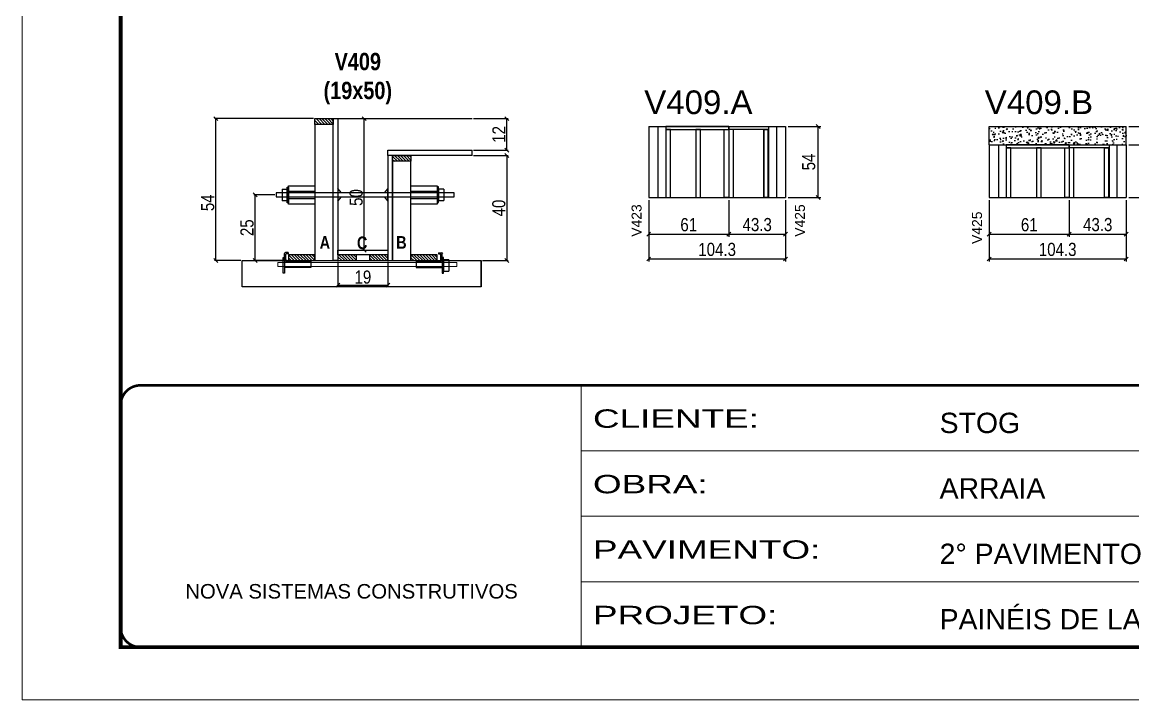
# Model space of a CAD drawing. Extents: x -3394 to 16474, y -5031 to 14397.
# Drawn here: x 5857 to 6703, y 11049 to 11565 of the extents above; entities that cross this region are included whole.
import ezdxf

# ---------------------------------------------------------------- set-up
doc = ezdxf.new("R2010")
doc.units = 0
doc.linetypes.add('CONTINUO', pattern=[0])
doc.linetypes.add('DASHED', pattern=[0.75, 0.5, -0.25])
doc.layers.get('0').update_dxf_attribs({"linetype": 'CONTINUOUS'})
doc.layers.get('Defpoints').update_dxf_attribs({"linetype": 'CONTINUOUS'})
for name, color, linetype in [('1HACHURA MADEIRAS', 1, 'CONTINUOUS'), ('barrote', 251, 'CONTINUOUS'), ('COTA', 241, 'CONTINUOUS'), ('detalhes', 4, 'CONTINUOUS'), ('NOMENCLATURA', 7, 'CONTINUOUS'), ('Painéis', 200, 'CONTINUOUS'), ('presilha', 1, 'CONTINUOUS'), ('SARR_2.2x10', 60, 'CONTINUOUS'), ('SARR_2.2x7', 40, 'CONTINUOUS'), ('SARR_3.5x7', 81, 'CONTINUOUS'), ('Tubo de PVC', 51, 'CONTINUOUS')]:
    doc.layers.add(name, color=color, linetype=linetype)
for name, color, linetype, lineweight in [('CONCRETO', 251, 'CONTINUOUS', 25), ('Folhas', 255, 'CONTINUOUS', 9), ('SARRAFO DE PRESSAO', 251, 'DASHED', 9), ('SCO-___-LAJ', 2, 'CONTINUOUS', 0)]:
    doc.layers.add(name, color=color, linetype=linetype, lineweight=lineweight)
doc.styles.add('ARIAL', font='arial.ttf')
doc.styles.add('COTA TECNICA', font='techl___.ttf', dxfattribs={"height": 10})
doc.styles.add('COTA TECNICA 2X', font='techl___.ttf', dxfattribs={"height": 10})
doc.styles.add('TECNICA', font='techb___.ttf', dxfattribs={"height": 10})
doc.styles.add('Tecnologia', font='')
doc.styles.get('Tecnologia').set_extended_font_data('Forgotten Futurist')
doc.dimstyles.new('PAINEL', dxfattribs={"dimtxt": 10, "dimasz": 3, "dimexe": 3, "dimexo": 3, "dimgap": 3, "dimtad": 1, "dimdec": 1, "dimzin": 12, "dimdsep": 46, "dimtxsty": 'COTA TECNICA', "dimblk1": 'OBLIQUE', "dimblk2": 'OBLIQUE', "dimsah": 1, "dimcen": 0.9, "dimclrd": 4, "dimclre": 4, "dimclrt": 240, "dimadec": 1, "dimazin": 3, "dimtfac": 1, "dimtdec": 1, "dimtmove": 0, "dimatfit": 3, "dimfxl": 1, "dimtolj": 1, "dimtzin": 12, "dimarcsym": 0})
doc.dimstyles.new('SECAO', dxfattribs={"dimscale": 0.333333, "dimtxt": 5, "dimasz": 9, "dimexe": 3, "dimexo": 3, "dimgap": 3, "dimtad": 1, "dimdec": 1, "dimlfac": 0.5, "dimzin": 12, "dimdsep": 46, "dimtxsty": 'COTA TECNICA 2X', "dimblk1": 'OBLIQUE', "dimblk2": 'OBLIQUE', "dimsah": 1, "dimcen": 0.9, "dimclrd": 4, "dimclre": 4, "dimclrt": 240, "dimadec": 1, "dimazin": 3, "dimtfac": 1, "dimtdec": 1, "dimtmove": 0, "dimatfit": 3, "dimfxl": 1, "dimtolj": 1, "dimtzin": 12, "dimarcsym": 0})

# ---------------------------------------------------------------- blocks, each defined once
blk = doc.blocks.new('9999999999')
at = {"color": 30, "linetype": 'CONTINUO'}
for p, q in [((98564.56, 34230.21), (98564.56, 34429.45)), ((98564.56, 34379.64), (99583.98, 34379.64)), ((98564.56, 34329.83), (99487.98, 34329.83)), ((98564.56, 34280.02), (99487.98, 34280.02))]:
    blk.add_line(p, q, dxfattribs=at)
at = {"color": 30, "linetype": 'CONTINUO', "const_width": 2}
blk.add_lwpolyline([(99583.98, 34230.21), (99583.98, 34414.45, 0.414214), (99568.98, 34429.45), (98228.98, 34429.45, 0.414214), (98213.98, 34414.45), (98213.98, 34245.21, 0.414214), (98228.98, 34230.21), (99583.98, 34230.21)], format="xyb", dxfattribs=at)
at = {"layer": 'Folhas'}
blk.add_lwpolyline([(98138.98, 34190.21), (99623.98, 34190.21), (99623.98, 35240.21), (98138.98, 35240.21)], close=True, dxfattribs=at)
at = {"layer": 'Folhas', "color": 30, "const_width": 3}
blk.add_lwpolyline([(98213.98, 34230.21), (99583.98, 34230.21), (99583.98, 35200.21), (98213.98, 35200.21)], close=True, dxfattribs=at)
at = {"color": 7, "linetype": 'Continuous', "ltscale": 5, "style": 'ARIAL'}
for s, height, p in [('STOG', 15.483, (98837.68, 34393.13)), ('ARRAIA', 15.483, (98837.68, 34343.32)), ('2° PAVIMENTO', 15.4829, (98837.68, 34293.51)), ('NOVA SISTEMAS CONSTRUTIVOS', 11.0592, (98263.19, 34267.21)), ('PAINÉIS DE LAT. VIGAS', 15.4829, (98837.68, 34243.7))]:
    blk.add_text(s, height=height, dxfattribs=at).set_placement(p)
at = {"layer": 'Folhas', "color": 7, "style": 'Tecnologia', "width": 1.5}
for s, p in [('CLIENTE:', (98573.65, 34397.17)), ('OBRA:', (98573.65, 34347.31)), ('PAVIMENTO:', (98573.65, 34297.5)), ('PROJETO:', (98573.65, 34247.69))]:
    blk.add_text(s, height=14, dxfattribs=at).set_placement(p)
blk = doc.blocks.new('_Oblique')
at = {"color": 0, "linetype": 'ByBlock', "lineweight": -2}
blk.add_line((-0.5, -0.5), (0.5, 0.5), dxfattribs=at)
blk = doc.blocks.new('*D301')
at = {"layer": 'COTA', "color": 4, "lineweight": -2, "transparency": 16777216}
for p, q in [((6097.68, 11382.58), (6097.68, 11363.91)), ((6135.68, 11382.58), (6135.68, 11363.91)), ((6097.68, 11364.91), (6135.68, 11364.91))]:
    blk.add_line(p, q, dxfattribs=at)
at = {"layer": 'Defpoints', "color": 0, "transparency": 16777216}
for p in [(6097.68, 11383.58), (6135.68, 11383.58), (6135.68, 11364.91)]:
    blk.add_point(p, dxfattribs=at)
at = {"layer": 'COTA', "color": 4, "lineweight": -2, "transparency": 16777216, "xscale": 3, "yscale": 3, "zscale": 3, "rotation": 180}
blk.add_blockref('_Oblique', (6097.68, 11364.91), dxfattribs=at)
at = {"layer": 'COTA', "color": 4, "lineweight": -2, "transparency": 16777216, "xscale": 3, "yscale": 3, "zscale": 3}
blk.add_blockref('_Oblique', (6135.68, 11364.91), dxfattribs=at)
at = {"layer": 'COTA', "color": 240, "transparency": 16777216, "insert": (6116.68, 11370.99), "char_height": 10, "attachment_point": 5, "style": 'COTA TECNICA 2X'}
blk.add_mtext('\\A1;19', dxfattribs=at)
blk = doc.blocks.new('PRESILHA METÁLICA 1')
at = {"layer": 'presilha'}
for p, q in [((0, 13), (6, 13)), ((0, 13), (0, 0)), ((6, 15.5), (7.5, 15.5)), ((6, -2.5), (6, 15.5)), ((6, 13), (6, 0)), ((7.5, 10.6), (7.5, 19.9)), ((7.5, 15.5), (7.5, -2.5)), ((12, 21), (8.6, 21)), ((9, 11.6), (9, 18.9)), ((12, 19.5), (9.6, 19.5)), ((12, 21), (12, 19.5)), ((6, 0), (0, 0)), ((37.5, 4.1), (7.5, 4.1)), ((37.5, 11), (9.6, 11)), ((37.5, 11), (37.5, 4.1)), ((7.5, -2.5), (6, -2.5))]:
    blk.add_line(p, q, dxfattribs=at)
for centre, radius, start, end in [((8.6, 19.9), 1.14, 90, 180), ((9.6, 18.9), 0.57, 90, 180), ((9.6, 11.6), 0.57, 180, 270)]:
    blk.add_arc(centre, radius, start, end, dxfattribs=at)
blk = doc.blocks.new('PRESILHA METÁLICA 2')
at = {"layer": 'presilha'}
for p, q in [((-30.8, 13.5), (-30.8, 6.6)), ((-30.8, 13.5), (-2.8, 13.5)), ((-5.2, 23.5), (-5.2, 22)), ((-5.2, 23.5), (-1.9, 23.5)), ((-5.2, 22), (-2.8, 22)), ((-2.2, 14.1), (-2.2, 21.4)), ((0.8, 18), (-0.8, 18)), ((-0.8, 18), (-0.8, 0)), ((-0.8, 14.6), (-0.8, 22.4)), ((0.8, 0), (0.8, 18)), ((-30.8, 6.6), (-0.8, 6.6)), ((-0.8, 0), (0.8, 0))]:
    blk.add_line(p, q, dxfattribs=at)
for centre, radius, start, end in [((-2.8, 21.4), 0.57, 0, 90), ((-2.8, 14.1), 0.57, 270, 0), ((-1.9, 22.4), 1.14, 0, 90)]:
    blk.add_arc(centre, radius, start, end, dxfattribs=at)
blk = doc.blocks.new('*D302')
at = {"layer": 'COTA', "color": 4, "lineweight": -2, "transparency": 16777216}
for p, q in [((6200.98, 11463.58), (6227.33, 11463.58)), ((6226.33, 11463.58), (6226.33, 11383.58)), ((6207.74, 11383.58), (6227.33, 11383.58))]:
    blk.add_line(p, q, dxfattribs=at)
at = {"layer": 'Defpoints', "color": 0, "transparency": 16777216}
for p in [(6199.98, 11463.58), (6206.74, 11383.58), (6226.33, 11383.58)]:
    blk.add_point(p, dxfattribs=at)
at = {"layer": 'COTA', "color": 4, "lineweight": -2, "transparency": 16777216, "xscale": 3, "yscale": 3, "zscale": 3}
for p, rotation in [((6226.33, 11463.58), 90), ((6226.33, 11383.58), 270)]:
    blk.add_blockref('_Oblique', p, dxfattribs=dict(at, rotation=rotation))
at = {"layer": 'COTA', "color": 240, "transparency": 16777216, "insert": (6220.23, 11423.58), "char_height": 10, "attachment_point": 5, "rotation": 90, "style": 'COTA TECNICA 2X'}
blk.add_mtext('\\A1;40', dxfattribs=at)
blk = doc.blocks.new('*D303')
at = {"layer": 'COTA', "color": 4, "lineweight": -2, "transparency": 16777216}
for p, q in [((6098.68, 11491.58), (6118.68, 11491.58)), ((6117.68, 11391.58), (6117.68, 11491.58)), ((6106.1, 11391.58), (6118.68, 11391.58))]:
    blk.add_line(p, q, dxfattribs=at)
at = {"layer": 'Defpoints', "color": 0, "transparency": 16777216}
for p in [(6097.68, 11491.58), (6117.68, 11491.58), (6105.1, 11391.58)]:
    blk.add_point(p, dxfattribs=at)
at = {"layer": 'COTA', "color": 4, "lineweight": -2, "transparency": 16777216, "xscale": 3, "yscale": 3, "zscale": 3}
for p, rotation in [((6117.68, 11491.58), 90), ((6117.68, 11391.58), 270)]:
    blk.add_blockref('_Oblique', p, dxfattribs=dict(at, rotation=rotation))
at = {"layer": 'COTA', "color": 240, "transparency": 16777216, "insert": (6111.57, 11431.58), "char_height": 10, "attachment_point": 5, "rotation": 90, "style": 'COTA TECNICA 2X'}
blk.add_mtext('\\A1;50', dxfattribs=at)
blk = doc.blocks.new('*D304')
at = {"layer": 'COTA', "color": 4, "lineweight": -2, "transparency": 16777216}
for p, q in [((6200.98, 11491.58), (6227.33, 11491.58)), ((6226.33, 11467.58), (6226.33, 11491.58)), ((6200.98, 11467.58), (6227.33, 11467.58))]:
    blk.add_line(p, q, dxfattribs=at)
at = {"layer": 'Defpoints', "color": 0, "transparency": 16777216}
for p in [(6199.98, 11491.58), (6226.33, 11491.58), (6199.98, 11467.58)]:
    blk.add_point(p, dxfattribs=at)
at = {"layer": 'COTA', "color": 4, "lineweight": -2, "transparency": 16777216, "xscale": 3, "yscale": 3, "zscale": 3}
for p, rotation in [((6226.33, 11491.58), 90), ((6226.33, 11467.58), 270)]:
    blk.add_blockref('_Oblique', p, dxfattribs=dict(at, rotation=rotation))
at = {"layer": 'COTA', "color": 240, "transparency": 16777216, "insert": (6220.27, 11479.58), "char_height": 10, "attachment_point": 5, "rotation": 90, "style": 'COTA TECNICA 2X'}
blk.add_mtext('\\A1;12', dxfattribs=at)
blk = doc.blocks.new('*D305')
at = {"layer": 'COTA', "color": 4, "lineweight": -2, "transparency": 16777216}
for p, q in [((6079.08, 11491.58), (6003.61, 11491.58)), ((6004.61, 11383.58), (6004.61, 11491.58)), ((6023.82, 11383.58), (6003.61, 11383.58))]:
    blk.add_line(p, q, dxfattribs=at)
at = {"layer": 'Defpoints', "color": 0, "transparency": 16777216}
for p in [(6004.61, 11491.58), (6080.08, 11491.58), (6024.82, 11383.58)]:
    blk.add_point(p, dxfattribs=at)
at = {"layer": 'COTA', "color": 4, "lineweight": -2, "transparency": 16777216, "xscale": 3, "yscale": 3, "zscale": 3}
for p, rotation in [((6004.61, 11491.58), 90), ((6004.61, 11383.58), 270)]:
    blk.add_blockref('_Oblique', p, dxfattribs=dict(at, rotation=rotation))
at = {"layer": 'COTA', "color": 240, "transparency": 16777216, "insert": (5998.5, 11427.58), "char_height": 10, "attachment_point": 5, "rotation": 90, "style": 'COTA TECNICA 2X'}
blk.add_mtext('\\A1;54', dxfattribs=at)
blk = doc.blocks.new('*D306')
at = {"layer": 'COTA', "color": 4, "linetype": 'Continuous', "lineweight": -2, "transparency": 16777216}
for p, q in [((6334.32, 11429.59), (6334.32, 11401.7)), ((6395.32, 11429.59), (6395.32, 11401.7)), ((6334.32, 11403.7), (6395.32, 11403.7))]:
    blk.add_line(p, q, dxfattribs=at)
at = {"layer": 'Defpoints', "color": 0, "linetype": 'Continuous', "transparency": 16777216}
for p in [(6334.32, 11431.59), (6395.32, 11431.59), (6395.32, 11403.7)]:
    blk.add_point(p, dxfattribs=at)
at = {"layer": 'COTA', "color": 4, "linetype": 'Continuous', "lineweight": -2, "transparency": 16777216, "xscale": 3, "yscale": 3, "zscale": 3, "rotation": 180}
blk.add_blockref('_Oblique', (6334.32, 11403.7), dxfattribs=at)
at = {"layer": 'COTA', "color": 4, "linetype": 'Continuous', "lineweight": -2, "transparency": 16777216, "xscale": 3, "yscale": 3, "zscale": 3}
blk.add_blockref('_Oblique', (6395.32, 11403.7), dxfattribs=at)
at = {"layer": 'COTA', "color": 240, "linetype": 'Continuous', "transparency": 16777216, "insert": (6364.82, 11410.81), "char_height": 10, "attachment_point": 5, "style": 'COTA TECNICA'}
blk.add_mtext('\\A1;61', dxfattribs=at)
blk = doc.blocks.new('*D307')
at = {"layer": 'COTA', "color": 4, "linetype": 'Continuous', "lineweight": -2, "transparency": 16777216}
for p, q in [((6440.62, 11485.59), (6465.37, 11485.59)), ((6463.37, 11431.59), (6463.37, 11485.59)), ((6440.62, 11431.59), (6465.37, 11431.59))]:
    blk.add_line(p, q, dxfattribs=at)
at = {"layer": 'Defpoints', "color": 0, "linetype": 'Continuous', "transparency": 16777216}
for p in [(6438.62, 11485.59), (6463.37, 11485.59), (6438.62, 11431.59)]:
    blk.add_point(p, dxfattribs=at)
at = {"layer": 'COTA', "color": 4, "linetype": 'Continuous', "lineweight": -2, "transparency": 16777216, "xscale": 3, "yscale": 3, "zscale": 3}
for p, rotation in [((6463.37, 11485.59), 90), ((6463.37, 11431.59), 270)]:
    blk.add_blockref('_Oblique', p, dxfattribs=dict(at, rotation=rotation))
at = {"layer": 'COTA', "color": 240, "linetype": 'Continuous', "transparency": 16777216, "insert": (6456.26, 11458.59), "char_height": 10, "attachment_point": 5, "rotation": 90, "style": 'COTA TECNICA'}
blk.add_mtext('\\A1;54', dxfattribs=at)
blk = doc.blocks.new('*D308')
at = {"layer": 'COTA', "color": 4, "linetype": 'Continuous', "lineweight": -2, "transparency": 16777216}
for p, q in [((6395.32, 11429.59), (6395.32, 11401.7)), ((6438.62, 11429.59), (6438.62, 11401.7)), ((6395.32, 11403.7), (6438.62, 11403.7))]:
    blk.add_line(p, q, dxfattribs=at)
at = {"layer": 'Defpoints', "color": 0, "linetype": 'Continuous', "transparency": 16777216}
for p in [(6395.32, 11431.59), (6438.62, 11431.59), (6438.62, 11403.7)]:
    blk.add_point(p, dxfattribs=at)
at = {"layer": 'COTA', "color": 4, "linetype": 'Continuous', "lineweight": -2, "transparency": 16777216, "xscale": 3, "yscale": 3, "zscale": 3, "rotation": 180}
blk.add_blockref('_Oblique', (6395.32, 11403.7), dxfattribs=at)
at = {"layer": 'COTA', "color": 4, "linetype": 'Continuous', "lineweight": -2, "transparency": 16777216, "xscale": 3, "yscale": 3, "zscale": 3}
blk.add_blockref('_Oblique', (6438.62, 11403.7), dxfattribs=at)
at = {"layer": 'COTA', "color": 240, "linetype": 'Continuous', "transparency": 16777216, "insert": (6416.97, 11410.92), "char_height": 10, "attachment_point": 5, "style": 'COTA TECNICA'}
blk.add_mtext('\\A1;43.3', dxfattribs=at)
blk = doc.blocks.new('*D309')
at = {"layer": 'COTA', "color": 4, "linetype": 'Continuous', "lineweight": -2, "transparency": 16777216}
for p, q in [((6334.32, 11429.59), (6334.32, 11382.8)), ((6438.62, 11429.59), (6438.62, 11382.8)), ((6334.32, 11384.8), (6438.62, 11384.8))]:
    blk.add_line(p, q, dxfattribs=at)
at = {"layer": 'Defpoints', "color": 0, "linetype": 'Continuous', "transparency": 16777216}
for p in [(6334.32, 11431.59), (6438.62, 11431.59), (6438.62, 11384.8)]:
    blk.add_point(p, dxfattribs=at)
at = {"layer": 'COTA', "color": 4, "linetype": 'Continuous', "lineweight": -2, "transparency": 16777216, "xscale": 3, "yscale": 3, "zscale": 3, "rotation": 180}
blk.add_blockref('_Oblique', (6334.32, 11384.8), dxfattribs=at)
at = {"layer": 'COTA', "color": 4, "linetype": 'Continuous', "lineweight": -2, "transparency": 16777216, "xscale": 3, "yscale": 3, "zscale": 3}
blk.add_blockref('_Oblique', (6438.62, 11384.8), dxfattribs=at)
at = {"layer": 'COTA', "color": 240, "linetype": 'Continuous', "transparency": 16777216, "insert": (6386.47, 11392.02), "char_height": 10, "attachment_point": 5, "style": 'COTA TECNICA'}
blk.add_mtext('\\A1;104.3', dxfattribs=at)
blk = doc.blocks.new('*D310')
at = {"layer": 'COTA', "color": 4, "linetype": 'Continuous', "lineweight": -2, "transparency": 16777216}
for p, q in [((6593.66, 11429.59), (6593.66, 11401.7)), ((6654.66, 11429.59), (6654.66, 11401.7)), ((6593.66, 11403.7), (6654.66, 11403.7))]:
    blk.add_line(p, q, dxfattribs=at)
at = {"layer": 'Defpoints', "color": 0, "linetype": 'Continuous', "transparency": 16777216}
for p in [(6593.66, 11431.59), (6654.66, 11431.59), (6654.66, 11403.7)]:
    blk.add_point(p, dxfattribs=at)
at = {"layer": 'COTA', "color": 4, "linetype": 'Continuous', "lineweight": -2, "transparency": 16777216, "xscale": 3, "yscale": 3, "zscale": 3, "rotation": 180}
blk.add_blockref('_Oblique', (6593.66, 11403.7), dxfattribs=at)
at = {"layer": 'COTA', "color": 4, "linetype": 'Continuous', "lineweight": -2, "transparency": 16777216, "xscale": 3, "yscale": 3, "zscale": 3}
blk.add_blockref('_Oblique', (6654.66, 11403.7), dxfattribs=at)
at = {"layer": 'COTA', "color": 240, "linetype": 'Continuous', "transparency": 16777216, "insert": (6624.16, 11410.81), "char_height": 10, "attachment_point": 5, "style": 'COTA TECNICA'}
blk.add_mtext('\\A1;61', dxfattribs=at)
blk = doc.blocks.new('*D311')
at = {"layer": 'COTA', "color": 4, "linetype": 'Continuous', "lineweight": -2, "transparency": 16777216}
for p, q in [((6699.96, 11471.59), (6724.7, 11471.59)), ((6722.7, 11431.59), (6722.7, 11471.59)), ((6699.96, 11431.59), (6724.7, 11431.59))]:
    blk.add_line(p, q, dxfattribs=at)
at = {"layer": 'Defpoints', "color": 0, "linetype": 'Continuous', "transparency": 16777216}
for p in [(6697.96, 11471.59), (6722.7, 11471.59), (6697.96, 11431.59)]:
    blk.add_point(p, dxfattribs=at)
at = {"layer": 'COTA', "color": 4, "linetype": 'Continuous', "lineweight": -2, "transparency": 16777216, "xscale": 3, "yscale": 3, "zscale": 3}
for p, rotation in [((6722.7, 11471.59), 90), ((6722.7, 11431.59), 270)]:
    blk.add_blockref('_Oblique', p, dxfattribs=dict(at, rotation=rotation))
at = {"layer": 'COTA', "color": 240, "linetype": 'Continuous', "transparency": 16777216, "insert": (6715.6, 11451.59), "char_height": 10, "attachment_point": 5, "rotation": 90, "style": 'COTA TECNICA'}
blk.add_mtext('\\A1;40', dxfattribs=at)
blk = doc.blocks.new('*D312')
at = {"layer": 'COTA', "color": 4, "linetype": 'Continuous', "lineweight": -2, "transparency": 16777216}
for p, q in [((6654.66, 11429.59), (6654.66, 11401.7)), ((6697.96, 11429.59), (6697.96, 11401.7)), ((6654.66, 11403.7), (6697.96, 11403.7))]:
    blk.add_line(p, q, dxfattribs=at)
at = {"layer": 'Defpoints', "color": 0, "linetype": 'Continuous', "transparency": 16777216}
for p in [(6654.66, 11431.59), (6697.96, 11431.59), (6697.96, 11403.7)]:
    blk.add_point(p, dxfattribs=at)
at = {"layer": 'COTA', "color": 4, "linetype": 'Continuous', "lineweight": -2, "transparency": 16777216, "xscale": 3, "yscale": 3, "zscale": 3, "rotation": 180}
blk.add_blockref('_Oblique', (6654.66, 11403.7), dxfattribs=at)
at = {"layer": 'COTA', "color": 4, "linetype": 'Continuous', "lineweight": -2, "transparency": 16777216, "xscale": 3, "yscale": 3, "zscale": 3}
blk.add_blockref('_Oblique', (6697.96, 11403.7), dxfattribs=at)
at = {"layer": 'COTA', "color": 240, "linetype": 'Continuous', "transparency": 16777216, "insert": (6676.31, 11410.92), "char_height": 10, "attachment_point": 5, "style": 'COTA TECNICA'}
blk.add_mtext('\\A1;43.3', dxfattribs=at)
blk = doc.blocks.new('*D313')
at = {"layer": 'COTA', "color": 4, "linetype": 'Continuous', "lineweight": -2, "transparency": 16777216}
for p, q in [((6593.66, 11429.59), (6593.66, 11382.8)), ((6697.96, 11429.59), (6697.96, 11382.8)), ((6593.66, 11384.8), (6697.96, 11384.8))]:
    blk.add_line(p, q, dxfattribs=at)
at = {"layer": 'Defpoints', "color": 0, "linetype": 'Continuous', "transparency": 16777216}
for p in [(6593.66, 11431.59), (6697.96, 11431.59), (6697.96, 11384.8)]:
    blk.add_point(p, dxfattribs=at)
at = {"layer": 'COTA', "color": 4, "linetype": 'Continuous', "lineweight": -2, "transparency": 16777216, "xscale": 3, "yscale": 3, "zscale": 3, "rotation": 180}
blk.add_blockref('_Oblique', (6593.66, 11384.8), dxfattribs=at)
at = {"layer": 'COTA', "color": 4, "linetype": 'Continuous', "lineweight": -2, "transparency": 16777216, "xscale": 3, "yscale": 3, "zscale": 3}
blk.add_blockref('_Oblique', (6697.96, 11384.8), dxfattribs=at)
at = {"layer": 'COTA', "color": 240, "linetype": 'Continuous', "transparency": 16777216, "insert": (6645.81, 11392.02), "char_height": 10, "attachment_point": 5, "style": 'COTA TECNICA'}
blk.add_mtext('\\A1;104.3', dxfattribs=at)
blk = doc.blocks.new('*D314')
at = {"layer": 'COTA', "color": 4, "linetype": 'Continuous', "lineweight": -2, "transparency": 16777216}
for p, q in [((6722.7, 11485.59), (6722.7, 11488.59)), ((6699.96, 11485.59), (6724.7, 11485.59)), ((6722.7, 11471.59), (6722.7, 11485.59)), ((6699.96, 11471.59), (6724.7, 11471.59)), ((6722.7, 11471.59), (6722.7, 11468.59))]:
    blk.add_line(p, q, dxfattribs=at)
at = {"layer": 'Defpoints', "color": 0, "linetype": 'Continuous', "transparency": 16777216}
for p in [(6697.96, 11485.59), (6722.7, 11485.59), (6697.96, 11471.59)]:
    blk.add_point(p, dxfattribs=at)
at = {"layer": 'COTA', "color": 4, "linetype": 'Continuous', "lineweight": -2, "transparency": 16777216, "xscale": 3, "yscale": 3, "zscale": 3}
for p, rotation in [((6722.7, 11485.59), 270), ((6722.7, 11471.59), 90)]:
    blk.add_blockref('_Oblique', p, dxfattribs=dict(at, rotation=rotation))
at = {"layer": 'COTA', "color": 240, "linetype": 'Continuous', "transparency": 16777216, "insert": (6715.63, 11478.59), "char_height": 10, "attachment_point": 5, "rotation": 90, "style": 'COTA TECNICA'}
blk.add_mtext('\\A1;14', dxfattribs=at)
blk = doc.blocks.new('*D315')
at = {"layer": 'COTA', "color": 4, "linetype": 'Continuous', "lineweight": -2, "transparency": 16777216}
for p, q in [((6699.96, 11485.59), (6745.83, 11485.59)), ((6743.83, 11485.59), (6743.83, 11431.59)), ((6699.96, 11431.59), (6745.83, 11431.59))]:
    blk.add_line(p, q, dxfattribs=at)
at = {"layer": 'Defpoints', "color": 0, "linetype": 'Continuous', "transparency": 16777216}
for p in [(6697.96, 11485.59), (6697.96, 11431.59), (6743.83, 11431.59)]:
    blk.add_point(p, dxfattribs=at)
at = {"layer": 'COTA', "color": 4, "linetype": 'Continuous', "lineweight": -2, "transparency": 16777216, "xscale": 3, "yscale": 3, "zscale": 3}
for p, rotation in [((6743.83, 11485.59), 90), ((6743.83, 11431.59), 270)]:
    blk.add_blockref('_Oblique', p, dxfattribs=dict(at, rotation=rotation))
at = {"layer": 'COTA', "color": 240, "linetype": 'Continuous', "transparency": 16777216, "insert": (6736.73, 11458.59), "char_height": 10, "attachment_point": 5, "rotation": 90, "style": 'COTA TECNICA'}
blk.add_mtext('\\A1;54', dxfattribs=at)
blk = doc.blocks.new('*D462')
at = {"layer": 'COTA', "color": 4, "lineweight": -2, "transparency": 16777216}
for p, q in [((6049.6, 11433.58), (6033.55, 11433.58)), ((6034.55, 11383.58), (6034.55, 11433.58)), ((6059.08, 11383.58), (6033.55, 11383.58))]:
    blk.add_line(p, q, dxfattribs=at)
at = {"layer": 'Defpoints', "color": 0, "transparency": 16777216}
for p in [(6034.55, 11433.58), (6050.6, 11433.58), (6060.08, 11383.58)]:
    blk.add_point(p, dxfattribs=at)
at = {"layer": 'COTA', "color": 4, "lineweight": -2, "transparency": 16777216, "xscale": 3, "yscale": 3, "zscale": 3}
for p, rotation in [((6034.55, 11433.58), 90), ((6034.55, 11383.58), 270)]:
    blk.add_blockref('_Oblique', p, dxfattribs=dict(at, rotation=rotation))
at = {"layer": 'COTA', "color": 240, "transparency": 16777216, "insert": (6028.44, 11408.58), "char_height": 10, "attachment_point": 5, "rotation": 90, "style": 'COTA TECNICA 2X'}
blk.add_mtext('\\A1;25', dxfattribs=at)

msp = doc.modelspace()

# ---------------------------------------------------------------- hatches: boundary and pattern name
at = {"layer": 'COTA', "linetype": 'Continuous'}
h = msp.add_hatch(dxfattribs=at)
h.set_pattern_fill('AR-CONC', color=256, scale=0.05)
h.set_pattern_definition([(50, (-1585, 980.655), (9.1092334, -0.7969543), [0.9525, -10.4775]), (355, (-1585, 980.655), (-1.762171, 9.552842), [0.762, -8.382029]), (100.451445, (-1584.241, 980.588), (7.3470624, 8.7558876), [0.8095004, -8.904512]), (46.1842, (-1585, 983.195), (13.553952, -2.102116), [1.42875, -15.71625]), (96.63556, (-1583.87, 983.02), (11.870207, 12.371306), [1.214251, -13.35678]), (351.18415, (-1585, 983.195), (11.870207, 12.371306), [1.142998, -12.572987]), (21, (-1583.73, 982.56), (7.5807196, -5.11326), [0.9525, -10.4775]), (326, (-1583.73, 982.56), (3.0901014, 9.209398), [0.762, -8.382]), (71.451445, (-1583.098, 982.1335), (10.670821, 4.0961384), [0.8095004, -8.904497]), (37.5, (-1585, 980.6546), (0.1544302, 4.22775194), [0, -8.2804, 0, -8.509, 0, -8.41375]), (7.5, (-1585, 980.6546), (3.3409831, 5.0090287), [0, -4.8514, 0, -8.0899, 0, -3.20675]), (327.5, (-1587.832, 980.6546), (6.7795298, -0.2864372), [0, -3.175, 0, -9.906, 0, -13.1445]), (317.5, (-1589.102, 980.6546), (7.406459, 1.2713246), [0, -4.1275, 0, -6.5786, 0, -9.3345])])
h.paths.add_polyline_path([(6697.96, 11471.59), (6697.96, 11485.59), (6593.66, 11485.59), (6593.66, 11471.59)])
at = {"layer": 'SARR_2.2x10'}
h = msp.add_hatch(dxfattribs=at)
h.set_pattern_fill('ANSI31', color=256, scale=0.5, angle=90)
h.set_pattern_definition([(135, (39271.1041, -112128.5886), (-1.122532015, -1.122532015), [])])
h.paths.add_polyline_path([(6080.08, 11387.98), (6080.08, 11383.58), (6060.08, 11383.58), (6060.08, 11387.98)])
h = msp.add_hatch(dxfattribs=at)
h.set_pattern_fill('ANSI31', color=256, scale=0.5, angle=90)
h.set_pattern_definition([(135, (39157.9041, -112128.5886), (-1.122532015, -1.122532015), [])])
h.paths.add_polyline_path([(6173.28, 11387.98), (6173.28, 11383.58), (6153.28, 11383.58), (6153.28, 11387.98)])
at = {"layer": 'SARR_2.2x7'}
h = msp.add_hatch(dxfattribs=at)
h.set_pattern_fill('ANSI31', color=256, scale=0.5, angle=90)
h.set_pattern_definition([(135, (39161.9041, -112024.9886), (-1.122532015, -1.122532015), [])])
h.paths.add_polyline_path([(6094.08, 11491.58), (6094.08, 11487.18), (6080.08, 11487.18), (6080.08, 11491.58)])
h = msp.add_hatch(dxfattribs=at)
h.set_pattern_fill('ANSI31', color=256, scale=0.5, angle=90)
h.set_pattern_definition([(135, (39102.7041, -112052.9886), (-1.122532015, -1.122532015), [])])
h.paths.add_polyline_path([(6153.28, 11463.58), (6153.28, 11459.18), (6139.28, 11459.18), (6139.28, 11463.58)])
h = msp.add_hatch(dxfattribs=at)
h.set_pattern_fill('ANSI31', color=256, scale=0.5, angle=90)
h.set_pattern_definition([(135, (39309.5041, -112128.5886), (-1.122532015, -1.122532015), [])])
h.paths.add_polyline_path([(6111.68, 11387.98), (6111.68, 11383.58), (6097.68, 11383.58), (6097.68, 11387.98)])
h = msp.add_hatch(dxfattribs=at)
h.set_pattern_fill('ANSI31', color=256, scale=0.5, angle=90)
h.set_pattern_definition([(135, (39285.5041, -112128.5886), (-1.122532015, -1.122532015), [])])
h.paths.add_polyline_path([(6135.68, 11387.98), (6135.68, 11383.58), (6121.68, 11383.58), (6121.68, 11387.98)])

# ---------------------------------------------------------------- linework, layer by layer
at = {"layer": '1HACHURA MADEIRAS', "elevation": 0}
for points in [[(6060.08, 11440.49), (6080.08, 11440.49), (6080.08, 11436.09), (6060.08, 11436.09)], [(6153.28, 11440.49), (6173.28, 11440.49), (6173.28, 11436.09), (6153.28, 11436.09)], [(6060.08, 11430.89), (6080.08, 11430.89), (6080.08, 11426.49), (6060.08, 11426.49)], [(6153.28, 11430.89), (6173.28, 11430.89), (6173.28, 11426.49), (6153.28, 11426.49)]]:
    msp.add_lwpolyline(points, close=True, dxfattribs=at)
at = {"layer": 'barrote', "elevation": 0}
msp.add_lwpolyline([(6206.74, 11363.58), (6024.82, 11363.58), (6024.82, 11383.58), (6206.74, 11383.58)], close=True, dxfattribs=at)
at = {"layer": 'CONCRETO', "linetype": 'Continuous'}
msp.add_line((6097.68, 11491.58), (6199.98, 11491.58), dxfattribs=at)
at = {"layer": 'COTA', "linetype": 'Continuous'}
for p, q in [((6593.66, 11471.59), (6593.66, 11485.59)), ((6593.66, 11485.59), (6697.96, 11485.59)), ((6697.96, 11471.59), (6697.96, 11485.59))]:
    msp.add_line(p, q, dxfattribs=at)
at = {"layer": 'detalhes', "color": 250}
msp.add_line((6206.74, 11363.58), (6206.74, 11383.58), dxfattribs=at)
at = {"layer": 'Painéis', "linetype": 'Continuous'}
for p, q in [((6334.32, 11485.59), (6438.62, 11485.59)), ((6334.32, 11485.59), (6334.32, 11431.59)), ((6395.32, 11485.59), (6395.32, 11431.59)), ((6438.62, 11485.59), (6438.62, 11431.59)), ((6593.66, 11471.59), (6697.96, 11471.59)), ((6593.66, 11471.59), (6593.66, 11431.59)), ((6654.66, 11471.59), (6654.66, 11431.59)), ((6697.96, 11471.59), (6697.96, 11431.59)), ((6199.98, 11463.58), (6199.98, 11467.58)), ((6334.32, 11431.59), (6438.62, 11431.59)), ((6593.66, 11431.59), (6697.96, 11431.59))]:
    msp.add_line(p, q, dxfattribs=at)
at = {"layer": 'Painéis', "linetype": 'Continuous', "elevation": 0}
for points in [[(6094.08, 11383.58), (6094.08, 11491.58), (6097.68, 11491.58), (6097.68, 11383.58)], [(6139.28, 11383.58), (6139.28, 11463.58), (6135.68, 11463.58), (6135.68, 11383.58)], [(6097.68, 11391.58), (6135.68, 11391.58), (6135.68, 11387.98), (6097.68, 11387.98)]]:
    msp.add_lwpolyline(points, close=True, dxfattribs=at)
msp.add_lwpolyline([(6199.98, 11463.58), (6135.68, 11463.58), (6135.68, 11467.58), (6199.98, 11467.58)], dxfattribs=at)
at = {"layer": 'presilha'}
for p, q in [((6055.08, 11437.82, 0), (6059.08, 11437.82, 0)), ((6055.08, 11437.82, 0), (6055.08, 11429.16, 0)), ((6059.08, 11439.49, 0), (6060.08, 11439.49, 0)), ((6059.08, 11427.49, 0), (6059.08, 11439.49, 0)), ((6059.08, 11437.82, 0), (6059.08, 11429.16, 0)), ((6060.08, 11439.49, 0), (6060.08, 11427.49, 0)), ((6174.28, 11439.68), (6173.28, 11439.68)), ((6173.28, 11439.68), (6173.28, 11427.68)), ((6174.28, 11427.68), (6174.28, 11439.68)), ((6178.28, 11438.01), (6174.28, 11438.01)), ((6174.28, 11438.01), (6174.28, 11429.35)), ((6178.28, 11438.01), (6178.28, 11429.35)), ((6059.08, 11429.16, 0), (6055.08, 11429.16, 0)), ((6060.08, 11427.49, 0), (6059.08, 11427.49, 0)), ((6173.28, 11427.68), (6174.28, 11427.68)), ((6174.28, 11429.35), (6178.28, 11429.35))]:
    msp.add_line(p, q, dxfattribs=at)
at = {"layer": 'presilha', "elevation": 0}
msp.add_lwpolyline([(6186.06, 11435.08), (6050.6, 11435.08), (6050.6, 11432.08), (6186.06, 11432.08)], close=True, dxfattribs=at)
at = {"layer": 'SARR_2.2x10', "elevation": 0}
for points in [[(6080.08, 11387.98), (6060.08, 11387.98), (6060.08, 11383.58), (6080.08, 11383.58)], [(6173.28, 11387.98), (6153.28, 11387.98), (6153.28, 11383.58), (6173.28, 11383.58)]]:
    msp.add_lwpolyline(points, close=True, dxfattribs=at)
at = {"layer": 'SARR_2.2x7', "ltscale": 25}
for p, q in [((6341.32, 11485.59), (6341.32, 11431.59)), ((6431.62, 11485.59), (6431.62, 11431.59)), ((6600.66, 11471.59), (6600.66, 11431.59)), ((6690.96, 11471.59), (6690.96, 11431.59))]:
    msp.add_line(p, q, dxfattribs=at)
at = {"layer": 'SARR_2.2x7', "elevation": 0}
for points in [[(6080.08, 11491.58), (6094.08, 11491.58), (6094.08, 11487.18), (6080.08, 11487.18)], [(6139.28, 11463.58), (6153.28, 11463.58), (6153.28, 11459.18), (6139.28, 11459.18)], [(6111.68, 11387.98), (6097.68, 11387.98), (6097.68, 11383.58), (6111.68, 11383.58)], [(6135.68, 11387.98), (6121.68, 11387.98), (6121.68, 11383.58), (6135.68, 11383.58)]]:
    msp.add_lwpolyline(points, close=True, dxfattribs=at)
at = {"layer": 'SARR_2.2x7', "ltscale": 25, "elevation": 0}
for points in [[(6347.32, 11483.39), (6395.32, 11483.39), (6395.32, 11485.59), (6347.32, 11485.59)], [(6425.62, 11483.39), (6395.32, 11483.39), (6395.32, 11485.59), (6425.62, 11485.59)], [(6606.66, 11469.39), (6654.66, 11469.39), (6654.66, 11471.59), (6606.66, 11471.59)], [(6684.96, 11469.39), (6654.66, 11469.39), (6654.66, 11471.59), (6684.96, 11471.59)]]:
    msp.add_lwpolyline(points, close=True, dxfattribs=at)
at = {"layer": 'SARR_3.5x7', "elevation": 0}
for points in [[(6094.08, 11487.18), (6080.08, 11487.18), (6080.08, 11383.58), (6094.08, 11383.58)], [(6347.32, 11431.59), (6350.82, 11431.59), (6350.82, 11483.39), (6347.32, 11483.39)], [(6370.29, 11431.59), (6373.79, 11431.59), (6373.79, 11483.39), (6370.29, 11483.39)], [(6395.32, 11431.59), (6391.82, 11431.59), (6391.82, 11483.39), (6395.32, 11483.39)], [(6395.32, 11431.59), (6398.82, 11431.59), (6398.82, 11483.39), (6395.32, 11483.39)], [(6421.93, 11431.59), (6425.43, 11431.59), (6425.43, 11483.39), (6421.93, 11483.39)], [(6425.62, 11431.59), (6422.12, 11431.59), (6422.12, 11483.39), (6425.62, 11483.39)], [(6606.66, 11431.59), (6610.16, 11431.59), (6610.16, 11469.39), (6606.66, 11469.39)], [(6629.62, 11431.59), (6633.12, 11431.59), (6633.12, 11469.39), (6629.62, 11469.39)], [(6654.66, 11431.59), (6651.16, 11431.59), (6651.16, 11469.39), (6654.66, 11469.39)], [(6654.66, 11431.59), (6658.16, 11431.59), (6658.16, 11469.39), (6654.66, 11469.39)], [(6681.26, 11431.59), (6684.76, 11431.59), (6684.76, 11469.39), (6681.26, 11469.39)], [(6684.96, 11431.59), (6681.46, 11431.59), (6681.46, 11469.39), (6684.96, 11469.39)], [(6153.28, 11459.18), (6139.28, 11459.18), (6139.28, 11383.58), (6153.28, 11383.58)]]:
    msp.add_lwpolyline(points, close=True, dxfattribs=at)
at = {"layer": 'SCO-___-LAJ', "color": 1, "elevation": 0}
msp.add_lwpolyline([(6188.13, 11382.25), (6051.97, 11382.25), (6051.97, 11379.05), (6188.13, 11379.05)], close=True, dxfattribs=at)
at = {"layer": 'Tubo de PVC', "elevation": 0}
msp.add_lwpolyline([(6097.68, 11438.32), (6097.68, 11428.84), (6100.48, 11431.99), (6132.88, 11431.99), (6135.68, 11428.84), (6135.68, 11438.32), (6132.88, 11435.17), (6100.48, 11435.17)], close=True, dxfattribs=at)

# ---------------------------------------------------------------- block references
at = {"layer": 'presilha', "xscale": -0.6666666666666666, "yscale": 0.6666666666666666, "zscale": 0.6666666666666666}
for name, p in [('PRESILHA METÁLICA 2', (6056.4, 11373.95)), ('PRESILHA METÁLICA 1', (6182.15, 11375.61))]:
    msp.add_blockref(name, p, dxfattribs=at)
at = {"layer": 'SARRAFO DE PRESSAO', "color": 6, "linetype": 'ByBlock'}
msp.add_blockref('9999999999', (-92281.77, -23140.8), dxfattribs=at)

# ---------------------------------------------------------------- texts
at = {"layer": 'detalhes', "style": 'TECNICA'}
for s, p in [('A', (6083.75, 11392.6)), ('C', (6112.15, 11392.29)), ('B', (6142.02, 11392.6))]:
    msp.add_text(s, height=9.6, dxfattribs=at).set_placement(p)
at = {"layer": 'NOMENCLATURA', "linetype": 'Continuous', "style": 'ARIAL'}
for s, p in [('V409.A', (6330.96, 11495.06)), ('V409.B', (6590.29, 11495.06))]:
    msp.add_text(s, height=18, dxfattribs=at).set_placement(p)
for s, p in [('V423', (6328.86, 11401.73)), ('V425', (6453.29, 11401.73)), ('V425', (6588.19, 11396.23))]:
    msp.add_text(s, height=7.567, rotation=90, dxfattribs=at).set_placement(p)
at = {"layer": 'NOMENCLATURA', "insert": (6112.79, 11541.65), "char_height": 13.2, "attachment_point": 2, "style": 'TECNICA'}
msp.add_mtext_dynamic_manual_height_columns('V409\\P(19x50)', width=13.2, gutter_width=1, heights=[0], dxfattribs=at)

# ---------------------------------------------------------------- dimensions: what is measured, and where the dimension line sits
at = {"layer": 'COTA'}
for base, p1, p2, picture, middle in [((6004.61, 11491.58), (6024.82, 11383.58), (6080.08, 11491.58), '*D305', (6004.61, 11427.58)), ((6117.68, 11491.58), (6105.1, 11391.58), (6097.68, 11491.58), '*D303', (6117.68, 11431.58)), ((6226.33, 11491.58), (6199.98, 11467.58), (6199.98, 11491.58), '*D304', (6226.33, 11479.58))]:
    dim = msp.add_linear_dim(base=base, p1=p1, p2=p2, angle=90, dimstyle='SECAO', dxfattribs=at)
    dim.commit()
    dim.dimension.update_dxf_attribs({"geometry": picture, "text_midpoint": middle, "dimtype": 160})
at = {"layer": 'COTA', "linetype": 'Continuous'}
for base, p1, p2, picture, middle in [((6463.37, 11485.59), (6438.62, 11431.59), (6438.62, 11485.59), '*D307', (6456.26, 11458.59)), ((6722.7, 11485.59), (6697.96, 11471.59), (6697.96, 11485.59), '*D314', (6715.63, 11478.59)), ((6743.83, 11431.59), (6697.96, 11485.59), (6697.96, 11431.59), '*D315', (6736.73, 11458.59)), ((6722.7, 11471.59), (6697.96, 11431.59), (6697.96, 11471.59), '*D311', (6715.6, 11451.59))]:
    dim = msp.add_linear_dim(base=base, p1=p1, p2=p2, angle=90, dimstyle='PAINEL', override={"dimexe": 2, "dimexo": 2, "dimgap": 2, "dimadec": 8, "dimtix": 1, "dimatfit": 2, "dimldrblk": 'Oblique'}, dxfattribs=at)
    dim.commit()
    dim.dimension.update_dxf_attribs({"geometry": picture, "text_midpoint": middle})
at = {"layer": 'COTA'}
for base, p1, p2, picture, middle in [((6226.33, 11383.58), (6199.98, 11463.58), (6206.74, 11383.58), '*D302', (6220.23, 11423.58)), ((6034.55, 11433.58), (6060.08, 11383.58), (6050.6, 11433.58), '*D462', (6028.44, 11408.58))]:
    dim = msp.add_linear_dim(base=base, p1=p1, p2=p2, angle=90, dimstyle='SECAO', dxfattribs=at)
    dim.commit()
    dim.dimension.update_dxf_attribs({"geometry": picture, "text_midpoint": middle})
at = {"layer": 'COTA', "linetype": 'Continuous'}
for base, p1, p2, picture, middle in [((6395.32, 11403.7), (6334.32, 11431.59), (6395.32, 11431.59), '*D306', (6364.82, 11410.81)), ((6438.62, 11384.8), (6334.32, 11431.59), (6438.62, 11431.59), '*D309', (6386.47, 11392.02)), ((6438.62, 11403.7), (6395.32, 11431.59), (6438.62, 11431.59), '*D308', (6416.97, 11410.92)), ((6654.66, 11403.7), (6593.66, 11431.59), (6654.66, 11431.59), '*D310', (6624.16, 11410.81)), ((6697.96, 11384.8), (6593.66, 11431.59), (6697.96, 11431.59), '*D313', (6645.81, 11392.02)), ((6697.96, 11403.7), (6654.66, 11431.59), (6697.96, 11431.59), '*D312', (6676.31, 11410.92))]:
    dim = msp.add_linear_dim(base=base, p1=p1, p2=p2, dimstyle='PAINEL', override={"dimexe": 2, "dimexo": 2, "dimgap": 2, "dimadec": 8, "dimtix": 1, "dimatfit": 2, "dimldrblk": 'Oblique'}, dxfattribs=at)
    dim.commit()
    dim.dimension.update_dxf_attribs({"geometry": picture, "text_midpoint": middle})
at = {"layer": 'COTA'}
dim = msp.add_linear_dim(base=(6135.68, 11364.91), p1=(6097.68, 11383.58), p2=(6135.68, 11383.58), dimstyle='SECAO', dxfattribs=at)
dim.commit()
dim.dimension.update_dxf_attribs({"geometry": '*D301', "text_midpoint": (6116.68, 11364.91), "dimtype": 160})

doc.saveas('drawing.dxf')
